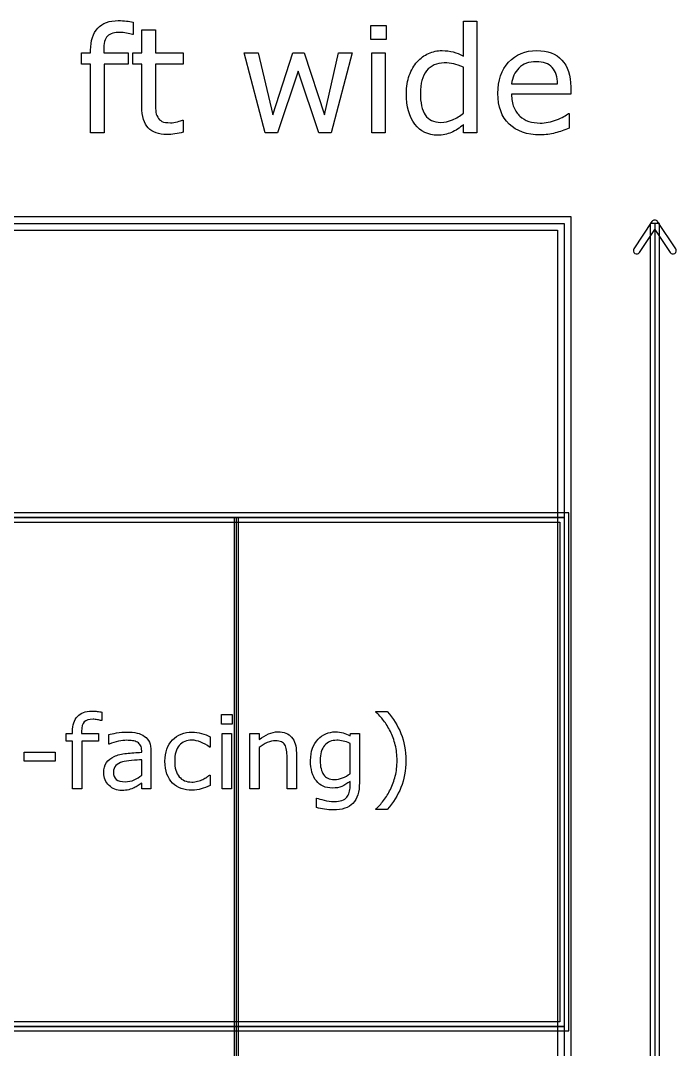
# Model space of a CAD drawing. Extents: x -13 to 750, y 12 to 2314.
# Drawn here: x 219.9 to 277.9, y 1644.9 to 1735.8 of the extents above; entities that cross this region are included whole.
import ezdxf

# ---------------------------------------------------------------- set-up
doc = ezdxf.new("R2010")
doc.units = 0
doc.layers.get('0').update_dxf_attribs({"linetype": 'CONTINUOUS'})

msp = doc.modelspace()

# ---------------------------------------------------------------- linework, layer by layer
at = {"color": 7}
for points in [[(230.65479, 1728.2069), (230.65479, 1731.97741), (229.84863, 1731.97741), (229.84863, 1732.98034), (230.65479, 1732.98034), (230.65479, 1735.01794), (231.84814, 1735.01794), (231.84814, 1732.98034), (234.31104, 1732.98034), (234.31104, 1731.97741), (231.84814, 1731.97741), (231.84814, 1728.74646)], [(229.87399, 1735.70343), (229.87402, 1734.61166)], [(259.08594, 1732.69469), (259.08594, 1735.76695), (260.2793, 1735.76695), (260.2793, 1725.89)], [(229.87402, 1734.61166), (229.81052, 1734.61166)], [(227.2778, 1733.22155), (227.2778, 1732.98034), (229.42966, 1732.98034), (229.42966, 1731.97741), (227.31589, 1731.97741), (227.31589, 1725.89), (226.12253, 1725.89), (226.12253, 1731.9774), (225.31638, 1731.9774), (225.31638, 1732.98033), (226.12253, 1732.98033), (226.12253, 1733.2152)], [(259.08594, 1727.63561), (259.08594, 1731.70445)], [(263.33887, 1730.22545), (267.40137, 1730.22545)], [(268.56301, 1729.95885), (268.56299, 1729.31139)], [(268.56299, 1729.31139), (263.33887, 1729.31139)], [(268.35986, 1727.62291), (268.42336, 1727.62291), (268.42336, 1726.32164)], [(234.24756, 1727.02622), (234.31106, 1727.02622), (234.31104, 1725.95346)], [(260.2793, 1725.89), (259.08594, 1725.89), (259.08594, 1726.63268)], [(275.75, 1718.05602), (274.15039, 1715.65563)], [(276, 1717.89), (276, 1266.89)], [(277.84962, 1715.65561), (276.25, 1718.05602)], [(274.65041, 1715.32361), (276, 1717.34898), (277.34961, 1715.32359)], [(239, 1691.89), (239, 1433.89)], [(227.12109, 1674.68394), (227.12109, 1673.92809)], [(251.34375, 1674.6839), (251.34375, 1674.7278), (252.3501, 1674.7278)], [(227.12109, 1673.92809), (227.07719, 1673.92809)], [(225.32377, 1672.96564), (225.32377, 1672.79865), (226.81352, 1672.79865), (226.81352, 1672.10432), (225.3501, 1672.10432), (225.3501, 1667.89), (224.52393, 1667.89), (224.52393, 1672.10436), (223.96582, 1672.10436), (223.96582, 1672.79869), (224.52393, 1672.79869), (224.52393, 1672.96129)], [(227.76709, 1671.85392), (227.72319, 1671.85392), (227.72319, 1672.69327)], [(236.6792, 1672.50426), (236.6792, 1671.5858), (236.6353, 1671.5858)], [(241.03413, 1671.55506), (241.03413, 1667.89), (240.20796, 1667.89), (240.20796, 1672.79869), (241.03413, 1672.79869), (241.03413, 1672.25377)], [(249.05853, 1672.58771), (249.11123, 1672.79865), (249.88467, 1672.79865), (249.88477, 1668.44811)], [(230.63672, 1671.13317), (230.63672, 1671.26062)], [(231.45855, 1671.22109), (231.4585, 1667.89)], [(249.05859, 1669.23912), (249.05859, 1671.91539)], [(230.63672, 1669.0985), (230.63672, 1670.4652)], [(244.3125, 1667.89), (243.48633, 1667.89), (243.48633, 1670.68492)], [(244.31245, 1671.07604), (244.3125, 1667.89)], [(236.6353, 1669.10728), (236.6792, 1669.10728), (236.6792, 1668.19762)], [(249.05853, 1668.1097), (249.05853, 1668.55794)], [(231.4585, 1667.89), (230.63672, 1667.89), (230.63672, 1668.41295)], [(246.0791, 1666.24202), (246.0791, 1667.08577), (246.123, 1667.08577)], [(252.3501, 1666.07945), (251.34375, 1666.07945), (251.34375, 1666.12335)]]:
    msp.add_lwpolyline(points, dxfattribs=at)
for points in [[(252.24316, 1734.16734), (250.89746, 1734.16734), (250.89746, 1735.40514), (252.24316, 1735.40514)], [(249.24072, 1732.98033), (247.39355, 1725.89), (246.28906, 1725.89), (244.46729, 1731.35533), (242.6582, 1725.89), (241.56006, 1725.89), (239.69385, 1732.98033), (240.93799, 1732.98033), (242.23926, 1727.48961), (244.01025, 1732.98033), (244.99414, 1732.98033), (246.80957, 1727.48961), (248.04102, 1732.98033)], [(252.16699, 1725.89), (250.97363, 1725.89), (250.97363, 1732.98033), (252.16699, 1732.98033)], [(259.08594, 1727.63559), (259.08594, 1727.63559)], [(43.400391, 1718.48961), (43.400391, 1266.2904), (268.59961, 1266.2904), (268.59961, 1718.48961)], [(44, 1717.89), (268, 1717.89), (268, 1691.89), (44, 1691.89)], [(275.59961, 1717.89), (275.59961, 1266.89), (276.40039, 1266.89), (276.40039, 1717.89)], [(275.75, 1718.05602), (275.75, 1718.05602)], [(44.599609, 1717.29039), (267.40039, 1717.29039), (267.40039, 1267.4896), (44.599609, 1267.4896)], [(43.599609, 1692.29039), (43.599609, 1646.48961), (268.40039, 1646.48961), (268.40039, 1692.29039)], [(44, 1691.89), (268, 1691.89), (268, 1646.89), (44, 1646.89)], [(44.400391, 1691.48961), (267.59961, 1691.48961), (267.59961, 1647.29039), (44.400391, 1647.29039)], [(238.80078, 1691.89), (238.80078, 1433.89), (239.19922, 1433.89), (239.19922, 1691.89)], [(238.62598, 1673.62047), (237.69434, 1673.62047), (237.69434, 1674.4774), (238.62598, 1674.4774)], [(238.57324, 1667.89), (237.74707, 1667.89), (237.74707, 1672.79869), (238.57324, 1672.79869)], [(222.99463, 1670.35533), (220.25244, 1670.35533), (220.25244, 1671.15074), (222.99463, 1671.15074)], [(253.98926, 1670.40358), (253.98926, 1670.40358)], [(230.63672, 1669.09852), (230.63672, 1669.09852)], [(249.05859, 1669.2391), (249.05859, 1669.2391)], [(44, 1646.89), (268, 1646.89), (268, 1620.89), (44, 1620.89)]]:
    msp.add_lwpolyline(points, close=True, dxfattribs=at)
for points in [[(226.75095, 1735.15123), (227.16989, 1735.60403), (227.775033, 1735.83043), (228.56638, 1735.83043)], [(228.56638, 1735.83043), (228.83298, 1735.83043), (229.072073, 1735.81773), (229.28366, 1735.79233)], [(226.12253, 1733.2152), (226.12253, 1734.05732), (226.332003, 1734.702663), (226.75095, 1735.15123)], [(229.28366, 1735.79233), (229.49948, 1735.76693), (229.696257, 1735.737297), (229.87399, 1735.70343)], [(227.62058, 1734.44665), (227.39206, 1734.222363), (227.2778, 1733.813997), (227.2778, 1733.22155)], [(228.73776, 1734.78942), (228.22572, 1734.78942), (227.853327, 1734.675163), (227.62058, 1734.44665)], [(229.29636, 1734.72592), (229.084767, 1734.768253), (228.898567, 1734.78942), (228.73776, 1734.78942)], [(229.81052, 1734.61166), (229.679333, 1734.649727), (229.507947, 1734.687813), (229.29636, 1734.72592)], [(255.99463, 1732.9232), (256.379723, 1733.092473), (256.77751, 1733.17711), (257.18799, 1733.17711)], [(257.18799, 1733.17711), (257.560383, 1733.17711), (257.89046, 1733.136907), (258.17822, 1733.0565)], [(263.07229, 1732.15514), (263.70705, 1732.836453), (264.540707, 1733.17711), (265.57326, 1733.17711)], [(265.57326, 1733.17711), (266.52964, 1733.17711), (267.26597, 1732.897813), (267.78225, 1732.33922)], [(254.29346, 1730.98717), (254.46696, 1731.456897), (254.699707, 1731.8568), (254.9917, 1732.18688)], [(254.9917, 1732.18688), (255.27946, 1732.508493), (255.61377, 1732.753933), (255.99463, 1732.9232)], [(258.17822, 1733.0565), (258.46598, 1732.980333), (258.768553, 1732.85973), (259.08594, 1732.69469)], [(265.50977, 1732.19322), (264.87077, 1732.19322), (264.36084, 1732.004907), (263.97998, 1731.62828)], [(266.92529, 1731.67906), (266.61637, 1732.021833), (266.14453, 1732.19322), (265.50977, 1732.19322)], [(267.78225, 1732.33922), (268.302757, 1731.780627), (268.56301, 1730.98717), (268.56301, 1729.95885)], [(255.82959, 1731.38705), (255.457197, 1730.921557), (255.271, 1730.2614), (255.271, 1729.40658)], [(257.39111, 1732.08529), (256.72249, 1732.08529), (256.201983, 1731.852543), (255.82959, 1731.38705)], [(258.22266, 1732.00279), (257.968753, 1732.05779), (257.69157, 1732.08529), (257.39111, 1732.08529)], [(259.08594, 1731.70445), (258.764327, 1731.84833), (258.476567, 1731.947777), (258.22266, 1732.00279)], [(262.12648, 1729.39391), (262.12648, 1730.55341), (262.44175, 1731.47382), (263.07229, 1732.15514)], [(263.97998, 1731.62828), (263.603353, 1731.251653), (263.38965, 1730.784043), (263.33887, 1730.22545)], [(267.40137, 1730.22545), (267.39737, 1730.85175), (267.238677, 1731.336287), (266.92529, 1731.67906)], [(254.03955, 1729.38121), (254.03955, 1729.982123), (254.124187, 1730.517443), (254.29346, 1730.98717)], [(231.84814, 1728.74646), (231.84814, 1728.37406), (231.856607, 1728.082067), (231.87354, 1727.87048)], [(254.78223, 1726.67076), (254.28711, 1727.322453), (254.03955, 1728.225937), (254.03955, 1729.38121)], [(255.271, 1729.40658), (255.271, 1728.56446), (255.41488, 1727.923347), (255.70264, 1727.48324)], [(263.11672, 1726.67711), (262.45656, 1727.31611), (262.12648, 1728.22171), (262.12648, 1729.39391)], [(263.33887, 1729.31139), (263.33887, 1728.875517), (263.40446, 1728.494657), (263.53564, 1728.16881)], [(231.21973, 1726.33435), (230.843103, 1726.72367), (230.65479, 1727.347853), (230.65479, 1728.2069)], [(231.87354, 1727.87048), (231.890473, 1727.66312), (231.949717, 1727.468457), (232.05127, 1727.28649)], [(258.11475, 1727.0516), (258.46175, 1727.203947), (258.78548, 1727.39861), (259.08594, 1727.63559)], [(263.53564, 1728.16881), (263.666827, 1727.847197), (263.84668, 1727.58271), (264.0752, 1727.37535)], [(267.3125, 1727.05162), (267.803387, 1727.24628), (268.152507, 1727.43671), (268.35986, 1727.62291)], [(232.05127, 1727.28649), (232.14437, 1727.117223), (232.271323, 1726.992387), (232.43213, 1726.91198)], [(232.43213, 1726.91198), (232.59717, 1726.835807), (232.846843, 1726.79772), (233.18115, 1726.79772)], [(233.18115, 1726.79772), (233.37581, 1726.79772), (233.578937, 1726.82522), (233.79053, 1726.88022)], [(233.79053, 1726.88022), (234.002117, 1726.939487), (234.15446, 1726.988153), (234.24756, 1727.02622)], [(255.70264, 1727.48324), (255.9904, 1727.047367), (256.451663, 1726.82943), (257.08643, 1726.82943)], [(257.08643, 1726.82943), (257.42497, 1726.82943), (257.767743, 1726.903487), (258.11475, 1727.0516)], [(264.0752, 1727.37535), (264.295247, 1727.172223), (264.5555, 1727.01988), (264.85596, 1726.91832)], [(264.85596, 1726.91832), (265.160647, 1726.81676), (265.494957, 1726.76598), (265.85889, 1726.76598)], [(265.85889, 1726.76598), (266.34131, 1726.76598), (266.825847, 1726.861193), (267.3125, 1727.05162)], [(232.87012, 1725.75036), (232.146487, 1725.75036), (231.596357, 1725.945023), (231.21973, 1726.33435)], [(233.57471, 1725.80746), (233.312337, 1725.769393), (233.077473, 1725.75036), (232.87012, 1725.75036)], [(234.31104, 1725.95346), (234.086753, 1725.894193), (233.84131, 1725.845527), (233.57471, 1725.80746)], [(256.80078, 1725.69322), (255.954427, 1725.69322), (255.281577, 1726.019067), (254.78223, 1726.67076)], [(258.01318, 1725.94078), (257.640787, 1725.77574), (257.236653, 1725.69322), (256.80078, 1725.69322)], [(259.08594, 1726.63268), (258.743167, 1726.336453), (258.38558, 1726.10582), (258.01318, 1725.94078)], [(265.8716, 1725.72496), (264.695167, 1725.72496), (263.776873, 1726.042343), (263.11672, 1726.67711)], [(267.19191, 1725.89635), (266.77297, 1725.78209), (266.332867, 1725.72496), (265.8716, 1725.72496)], [(268.42336, 1726.32164), (268.02134, 1726.152367), (267.610857, 1726.010603), (267.19191, 1725.89635)], [(276, 1718.190164), (275.899454, 1718.190164), (275.805592, 1718.1398), (275.75, 1718.05602)], [(276.25, 1718.05602), (276.194408, 1718.1398), (276.100546, 1718.190164), (276, 1718.190164)], [(274.15039, 1715.65563), (274.106333, 1715.589332), (274.090431, 1715.508242), (274.106186, 1715.430214)], [(274.106186, 1715.430214), (274.121941, 1715.352187), (274.16806, 1715.28362), (274.23439, 1715.23961)], [(274.23439, 1715.23961), (274.300688, 1715.195553), (274.381778, 1715.179651), (274.459806, 1715.195406)], [(274.459806, 1715.195406), (274.537833, 1715.211161), (274.6064, 1715.25728), (274.65041, 1715.32361)], [(277.34961, 1715.32359), (277.39362, 1715.257263), (277.462185, 1715.211145), (277.54021, 1715.195391)], [(277.54021, 1715.195391), (277.618235, 1715.179636), (277.699322, 1715.195536), (277.76562, 1715.23959)], [(277.76562, 1715.23959), (277.83195, 1715.2836), (277.878069, 1715.352167), (277.893824, 1715.430194)], [(277.893824, 1715.430194), (277.909579, 1715.508222), (277.893677, 1715.589312), (277.84962, 1715.65561)], [(224.52393, 1672.96129), (224.52393, 1673.544297), (224.668947, 1673.991073), (224.95898, 1674.30162)], [(224.95898, 1674.30162), (225.24902, 1674.6151), (225.667967, 1674.77184), (226.21582, 1674.77184)], [(226.33451, 1674.05109), (225.980017, 1674.05109), (225.722207, 1673.97199), (225.56108, 1673.81379)], [(226.21582, 1674.77184), (226.400393, 1674.77184), (226.56592, 1674.76304), (226.7124, 1674.74544)], [(226.72123, 1674.00719), (226.574743, 1674.036457), (226.445837, 1674.05109), (226.33451, 1674.05109)], [(226.7124, 1674.74544), (226.861813, 1674.72784), (226.998043, 1674.70734), (227.12109, 1674.68394)], [(227.07719, 1673.92809), (226.98637, 1673.954423), (226.867717, 1673.98079), (226.72123, 1674.00719)], [(252.02051, 1673.94122), (251.806643, 1674.222467), (251.581057, 1674.470027), (251.34375, 1674.6839)], [(252.62256, 1672.96563), (252.437987, 1673.337703), (252.237303, 1673.6629), (252.02051, 1673.94122)], [(252.3501, 1674.7278), (252.868653, 1674.133073), (253.271483, 1673.484147), (253.55859, 1672.78102)], [(225.56108, 1673.81379), (225.402873, 1673.658517), (225.32377, 1673.3758), (225.32377, 1672.96564)], [(227.72319, 1672.69327), (227.884323, 1672.737203), (228.117233, 1672.785543), (228.42192, 1672.83829)], [(228.42192, 1672.83829), (228.726613, 1672.891023), (229.026907, 1672.91739), (229.3228, 1672.91739)], [(229.31836, 1672.18791), (229.10156, 1672.18791), (228.85986, 1672.15861), (228.59326, 1672.10001)], [(229.83252, 1672.15271), (229.66846, 1672.176177), (229.497073, 1672.18791), (229.31836, 1672.18791)], [(229.3228, 1672.91739), (229.668507, 1672.91739), (229.9688, 1672.88809), (230.22368, 1672.82949)], [(230.25439, 1672.01647), (230.137203, 1672.083857), (229.99658, 1672.12927), (229.83252, 1672.15271)], [(230.22368, 1672.82949), (230.481493, 1672.773823), (230.70415, 1672.677143), (230.89165, 1672.53945)], [(230.89165, 1672.53945), (231.076223, 1672.40469), (231.21685, 1672.230373), (231.31353, 1672.0165)], [(232.69775, 1670.33775), (232.69775, 1671.14049), (232.917477, 1671.770373), (233.35693, 1672.2274)], [(233.35693, 1672.2274), (233.799317, 1672.684433), (234.382327, 1672.91295), (235.10596, 1672.91295)], [(235.07085, 1672.19664), (234.602103, 1672.19664), (234.231497, 1672.038437), (233.95903, 1671.72203)], [(235.85308, 1672.03844), (235.586473, 1672.143907), (235.32573, 1672.19664), (235.07085, 1672.19664)], [(235.10596, 1672.91295), (235.387207, 1672.91295), (235.662597, 1672.8734), (235.93213, 1672.7943)], [(235.93213, 1672.7943), (236.20459, 1672.715193), (236.453613, 1672.618513), (236.6792, 1672.50426)], [(241.03413, 1672.25377), (241.291943, 1672.467637), (241.558543, 1672.63463), (241.83393, 1672.75475)], [(242.44917, 1672.14832), (242.223583, 1672.14832), (241.987743, 1672.092657), (241.74165, 1671.98133)], [(241.83393, 1672.75475), (242.109323, 1672.874863), (242.39204, 1672.93492), (242.68208, 1672.93492)], [(242.9853, 1672.05602), (242.847607, 1672.117553), (242.668897, 1672.14832), (242.44917, 1672.14832)], [(242.68208, 1672.93492), (243.212353, 1672.93492), (243.61665, 1672.775253), (243.89497, 1672.45592)], [(243.89497, 1672.45592), (244.17329, 1672.13658), (244.31245, 1671.67662), (244.31245, 1671.07604)], [(245.74066, 1671.4803), (245.86078, 1671.78792), (246.02338, 1672.053057), (246.22846, 1672.27571)], [(246.22846, 1672.27571), (246.418887, 1672.483717), (246.65033, 1672.64485), (246.92279, 1672.75911)], [(247.88086, 1672.19223), (247.42676, 1672.19223), (247.069337, 1672.039883), (246.80859, 1671.73519)], [(246.92279, 1672.75911), (247.19525, 1672.876297), (247.466247, 1672.93489), (247.73578, 1672.93489)], [(247.73578, 1672.93489), (248.01996, 1672.93489), (248.257263, 1672.90559), (248.44769, 1672.84699)], [(248.44336, 1672.12633), (248.25586, 1672.170263), (248.06836, 1672.19223), (247.88086, 1672.19223)], [(249.05859, 1671.91539), (248.838863, 1672.014997), (248.633787, 1672.08531), (248.44336, 1672.12633)], [(248.44769, 1672.84699), (248.64105, 1672.791323), (248.844663, 1672.704897), (249.05853, 1672.58771)], [(253.05322, 1671.77472), (252.94482, 1672.208313), (252.801267, 1672.605283), (252.62256, 1672.96563)], [(253.55859, 1672.78102), (253.845703, 1672.0779), (253.98926, 1671.28542), (253.98926, 1670.40358)], [(228.59326, 1672.10001), (228.32666, 1672.044343), (228.05127, 1671.962313), (227.76709, 1671.85392)], [(230.53564, 1671.72644), (230.471173, 1671.849487), (230.377423, 1671.946163), (230.25439, 1672.01647)], [(230.63672, 1671.26062), (230.63672, 1671.44812), (230.603027, 1671.603393), (230.53564, 1671.72644)], [(231.31353, 1672.0165), (231.41021, 1671.802633), (231.45855, 1671.537497), (231.45855, 1671.22109)], [(233.95903, 1671.72203), (233.689503, 1671.408557), (233.55474, 1670.94713), (233.55474, 1670.33775)], [(236.6353, 1671.5858), (236.383347, 1671.782087), (236.122607, 1671.932967), (235.85308, 1672.03844)], [(241.74165, 1671.98133), (241.495557, 1671.870003), (241.259717, 1671.727913), (241.03413, 1671.55506)], [(243.30171, 1671.78355), (243.228463, 1671.906603), (243.122993, 1671.997427), (242.9853, 1672.05602)], [(243.44673, 1671.31773), (243.420397, 1671.51695), (243.372057, 1671.672223), (243.30171, 1671.78355)], [(243.48633, 1670.68492), (243.48633, 1670.910507), (243.47313, 1671.121443), (243.44673, 1671.31773)], [(245.56488, 1670.39046), (245.56488, 1670.812333), (245.623473, 1671.175613), (245.74066, 1671.4803)], [(246.80859, 1671.73519), (246.54785, 1671.430503), (246.41748, 1670.988123), (246.41748, 1670.40805)], [(253.21582, 1670.40362), (253.21582, 1670.884093), (253.16162, 1671.341127), (253.05322, 1671.77472)], [(227.52539, 1670.21472), (227.686523, 1670.446167), (227.91504, 1670.627807), (228.21094, 1670.75964)], [(228.21094, 1670.75964), (228.509767, 1670.891473), (228.868653, 1670.98083), (229.2876, 1671.02771)], [(229.74463, 1670.3993), (229.404783, 1670.370033), (229.135253, 1670.327553), (228.93604, 1670.27186)], [(229.2876, 1671.02771), (229.706547, 1671.074577), (230.156253, 1671.10973), (230.63672, 1671.13317)], [(230.63672, 1670.4652), (230.384767, 1670.450533), (230.087403, 1670.428567), (229.74463, 1670.3993)], [(232.87354, 1669.20836), (232.756347, 1669.530627), (232.69775, 1669.90709), (232.69775, 1670.33775)], [(233.55474, 1670.33775), (233.55474, 1669.745957), (233.686577, 1669.29039), (233.95025, 1668.97105)], [(246.07904, 1668.59749), (245.736267, 1669.022297), (245.56488, 1669.619953), (245.56488, 1670.39046)], [(246.41748, 1670.40805), (246.41748, 1669.857263), (246.51416, 1669.439783), (246.70752, 1669.15561)], [(253.05322, 1669.02813), (253.16162, 1669.44415), (253.21582, 1669.902647), (253.21582, 1670.40362)], [(253.98926, 1670.40367), (253.98926, 1669.521837), (253.845703, 1668.729357), (253.55859, 1668.02623)], [(227.28809, 1669.31384), (227.28809, 1669.685907), (227.36719, 1669.9862), (227.52539, 1670.21472)], [(228.36035, 1669.95545), (228.213863, 1669.814823), (228.14062, 1669.62), (228.14062, 1669.37098)], [(228.93604, 1670.27186), (228.698733, 1670.204473), (228.506837, 1670.099003), (228.36035, 1669.95545)], [(227.74951, 1668.19323), (227.441897, 1668.486203), (227.28809, 1668.85974), (227.28809, 1669.31384)], [(228.14062, 1669.37098), (228.14062, 1669.089727), (228.225583, 1668.877323), (228.39551, 1668.73377)], [(228.39551, 1668.73377), (228.56543, 1668.593143), (228.824707, 1668.52283), (229.17334, 1668.52283)], [(229.17334, 1668.52283), (229.46338, 1668.52283), (229.728517, 1668.578493), (229.96875, 1668.68982)], [(229.96875, 1668.68982), (230.208983, 1668.80408), (230.43164, 1668.940313), (230.63672, 1669.09852)], [(233.37012, 1668.40855), (233.156253, 1668.61949), (232.990727, 1668.886093), (232.87354, 1669.20836)], [(233.95025, 1668.97105), (234.21685, 1668.65465), (234.590383, 1668.49645), (235.07085, 1668.49645)], [(235.07085, 1668.49645), (235.237843, 1668.49645), (235.407767, 1668.518417), (235.58062, 1668.56235)], [(235.58062, 1668.56235), (235.753467, 1668.606283), (235.90874, 1668.663413), (236.04644, 1668.73374)], [(236.04644, 1668.73374), (236.166553, 1668.795273), (236.279347, 1668.859727), (236.38482, 1668.9271)], [(236.38482, 1668.9271), (236.490287, 1668.997413), (236.57378, 1669.057473), (236.6353, 1669.10728)], [(247.4765, 1667.96468), (246.890567, 1667.96468), (246.424747, 1668.175617), (246.07904, 1668.59749)], [(246.70752, 1669.15561), (246.90088, 1668.87143), (247.22168, 1668.72934), (247.66992, 1668.72934)], [(247.66992, 1668.72934), (247.910153, 1668.72934), (248.150387, 1668.77475), (248.39062, 1668.86557)], [(249.05853, 1668.55794), (248.80951, 1668.35872), (248.570743, 1668.209307), (248.34223, 1668.1097)], [(248.39062, 1668.86557), (248.633787, 1668.959317), (248.856443, 1669.083827), (249.05859, 1669.2391)], [(252.62256, 1667.84161), (252.8042, 1668.21661), (252.947753, 1668.612117), (253.05322, 1669.02813)], [(228.87451, 1667.75378), (228.43213, 1667.75378), (228.05713, 1667.900263), (227.74951, 1668.19323)], [(229.50293, 1667.82408), (229.324217, 1667.777213), (229.114743, 1667.75378), (228.87451, 1667.75378)], [(229.97754, 1667.99107), (229.839847, 1667.92369), (229.681643, 1667.868027), (229.50293, 1667.82408)], [(230.33789, 1668.20201), (230.214843, 1668.114123), (230.094727, 1668.04381), (229.97754, 1667.99107)], [(230.63672, 1668.41295), (230.56348, 1668.36315), (230.46387, 1668.292837), (230.33789, 1668.20201)], [(234.13037, 1667.93395), (233.83447, 1668.039417), (233.581053, 1668.197617), (233.37012, 1668.40855)], [(235.10596, 1667.78014), (234.751467, 1667.78014), (234.42627, 1667.83141), (234.13037, 1667.93395)], [(235.89258, 1667.89), (235.646487, 1667.81676), (235.38428, 1667.78014), (235.10596, 1667.78014)], [(236.6792, 1668.19762), (236.403807, 1668.06578), (236.1416, 1667.96324), (235.89258, 1667.89)], [(248.34223, 1668.1097), (248.116643, 1668.01302), (247.828067, 1667.96468), (247.4765, 1667.96468)], [(248.7729, 1667.15608), (248.87544, 1667.27034), (248.948683, 1667.408037), (248.99263, 1667.56917)], [(248.99263, 1667.56917), (249.036563, 1667.730303), (249.05853, 1667.91048), (249.05853, 1668.1097)], [(249.88477, 1668.44811), (249.88477, 1667.616077), (249.695803, 1667.005237), (249.31787, 1666.61559)], [(252.02051, 1666.86602), (252.249023, 1667.15606), (252.449707, 1667.481257), (252.62256, 1667.84161)], [(253.55859, 1668.02623), (253.271483, 1667.323103), (252.868653, 1666.674177), (252.3501, 1666.07945)], [(246.123, 1667.08577), (246.257767, 1667.033037), (246.471633, 1666.968583), (246.7646, 1666.89241)], [(246.7646, 1666.89241), (247.057567, 1666.81331), (247.350533, 1666.77376), (247.6435, 1666.77376)], [(247.6435, 1666.77376), (247.924753, 1666.77376), (248.157667, 1666.80745), (248.34224, 1666.87483)], [(248.34224, 1666.87483), (248.526807, 1666.942217), (248.67036, 1667.035967), (248.7729, 1667.15608)], [(251.34375, 1666.12335), (251.569337, 1666.325497), (251.794923, 1666.573053), (252.02051, 1666.86602)], [(246.80859, 1666.08821), (246.562497, 1666.123343), (246.319333, 1666.174613), (246.0791, 1666.24202)], [(247.57324, 1666.03111), (247.3125, 1666.03111), (247.057617, 1666.050143), (246.80859, 1666.08821)], [(249.31787, 1666.61559), (248.939943, 1666.225937), (248.3584, 1666.03111), (247.57324, 1666.03111)]]:
    msp.add_open_spline(points, degree=3, dxfattribs=at)

doc.saveas('drawing.dxf')
